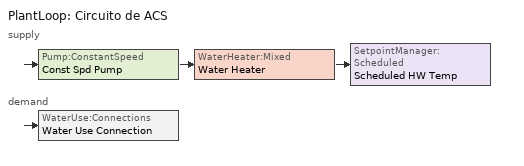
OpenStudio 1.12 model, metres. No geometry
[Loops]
PlantLoop 'Circuito de ACS'
 supply: Pump:ConstantSpeed 'Const Spd Pump' > WaterHeater:Mixed 'Water Heater' > SetpointManager:Scheduled 'Scheduled HW Temp'
 demand: WaterUse:Connections 'Water Use Connection'
[Site]
D3_peninsula: Latitude {deg}=40.68; Longitude {deg}=-4.13; Time Zone {hr}=1; Elevation {m}=667; Terrain=City
[Building]
CTE_Plantilla: North Axis {deg}=0; Nominal Floor to Floor Height {m}=3.5; Standards Number of Stories=4; Standards Number of Above Ground Stories=4; Standards Number of Living Units=16; Nominal Floor to Ceiling Height {m}=2.5
[ClimateZones]
Climate Zone Institution Name 1=ASHRAE; Climate Zone Document Name 1=ANSI/ASHRAE Standard 169; Climate Zone Document Year 1=2006; Climate Zone Institution Name 2=CEC; Climate Zone Document Name 2=California Climate Zone Descriptions; Climate Zone Document Year 2=1995
[SizingPeriod:DesignDay] Barometric Pressure {Pa}=100965; Wind Speed {m/s}=2.8; Wind Direction {deg}=0; Rain Indicator=0; Snow Indicator=0; Day of Month=15; Humidity Indicating Type=DewPoint; Dry-Bulb Temperature Range Modifier Type=DefaultMultipliers; Solar Model Indicator=ASHRAEClearSky
Name | Maximum Dry-Bulb Temperature {C} | Daily Dry-Bulb Temperature Range {deltaC} | Humidity Indicating Conditions at Maximum Dry-Bulb | Sky Clearness | Month | Day Type | Daylight Saving Time Indicator
Winter 0.4% Dry Bulb Temperature | 6.7 | 9.8 | -4.9 | 0 | 1 | WinterDesignDay | 0
Summer 99.6% Dry Bulb Temperature | 34.1 | 12.6 | 10.7 | 1 | 7 | SummerDesignDay | 1
[WindowMaterial:SimpleGlazingSystem]
CTE_2013_soloVidrio_zona D_2.61: U-Factor {W/m2-K}=2.61; Solar Heat Gain Coefficient=0.75
[WindowMaterial:Shade]
CTE_Sombra estacional_Persiana: Solar Transmittance=0.7; Solar Reflectance=0.1; Visible Transmittance=0.7; Visible Reflectance=0.1; Thermal Hemispherical Emissivity=0.15; Thermal Transmittance=0.7; Thickness {m}=0.000999998; Conductivity {W/m-K}=0.1; Shade to Glass Distance {m}=0.05; Airflow Permeability=0.7
[Construction]
CTE_2013_Huecos_zona D_con_persiana: CTE_Sombra estacional_Persiana, CTE_2013_soloVidrio_zona D_2.61
[WaterUse:Equipment:Definition]
CTER24B_QACS: Peak Flow Rate {m3/s}=2.8e-005; Target Temperature Schedule=CTER24B_ACS_TemperaturaConsumo
[ShadingControl]
Shading Control 1: Shading Type=ExteriorShade; Construction with Shading=CTE_2013_Huecos_zona D_con_persiana; Shading Device Material=CTE_Sombra estacional_Persiana; Shading Control Type=OnIfScheduleAllows; Schedule=CTER24B_SombraEstacional; Shading Control Is Scheduled=Yes
[PlantLoop]
Circuito de ACS: Plant Loop Volume {m3}=Autocalculate; Load Distribution Scheme=Optimal
[Sizing:Plant]
Circuito de ACS: Loop Type=Heating; Design Loop Exit Temperature {C}=82; Loop Design Temperature Difference {deltaC}=11; Sizing Option=NonCoincident; Zone Timesteps in Averaging Window=1; Coincident Sizing Factor Mode=None
[WaterUse:Connections]
Water Use Connection: Water Use Equipment Name 17=Water Use Equipment 1
[Pump:ConstantSpeed]
Const Spd Pump: Rated Flow Rate {m3/s}=autosize; Rated Pump Head {Pa}=179352; Rated Power Consumption {W}=autosize; Motor Efficiency=0.9; Fraction of Motor Inefficiencies to Fluid Stream=0; Pump Control Type=Intermittent
[SetpointManager:Scheduled]
Scheduled HW Temp: Control Variable=Temperature; Schedule=CTER24B_ACS_TemperaturaProduccion
[WaterHeater:Mixed]
Water Heater: Tank Volume {m3}=10; Setpoint Temperature Schedule=CTER24B_ACS_TemperaturaProduccion; Deadband Temperature Difference {deltaC}=2; Maximum Temperature Limit {C}=82.22; Heater Control Type=Cycle; Heater Maximum Capacity {W}=1000000; Heater Fuel Type=DistrictHeating; Heater Thermal Efficiency=1; Off Cycle Parasitic Fuel Consumption Rate {W}=0; Off Cycle Parasitic Fuel Type=DistrictHeating; Off Cycle Parasitic Heat Fraction to Tank=0; On Cycle Parasitic Fuel Type=DistrictHeating; Ambient Temperature Indicator=Schedule; Ambient Temperature Schedule=CTER24B_ACS_TemperaturaAmbiente; Off Cycle Loss Coefficient to Ambient Temperature {W/K}=0; Off Cycle Loss Fraction to Thermal Zone=1; On Cycle Loss Coefficient to Ambient Temperature {W/K}=0; On Cycle Loss Fraction to Thermal Zone=1; Use Flow Rate Fraction Schedule=CTE_SiempreOn; Cold Water Supply Temperature Schedule=CTE_ACS_Temperatura_agua_fria; Use Side Effectiveness=1; Source Side Effectiveness=1; Use Side Design Flow Rate {m3/s}=autosize; Source Side Design Flow Rate {m3/s}=autosize; Indirect Water Heating Recovery Time {hr}=1.5
[WaterUse:Equipment]
Water Use Equipment 1: Water Use Equipment Definition=CTER24B_QACS; Flow Rate Fraction Schedule=CTER24B_ACS_Demanda
[Schedule:Ruleset]
CTE_SiempreOn: Default Day Schedule=Schedule Day 9
CTER24B_SombraEstacional: Default Day Schedule=Schedule Day 23
CTER24B_ACS_Demanda: Default Day Schedule=Schedule Day 32
CTER24B_ACS_TemperaturaConsumo: Default Day Schedule=Schedule Day 76
CTER24B_ACS_TemperaturaAmbiente: Default Day Schedule=Water Heater Ambient Temperature Default
CTER24B_ACS_TemperaturaProduccion: Default Day Schedule=Hot Water Temperature Default; Summer Design Day Schedule=Hot Water Temperature Summer Design Day; Winter Design Day Schedule=Hot Water Temperature Winter Design Day
CTE_ACS_Temperatura_agua_fria: Default Day Schedule=Water Heater Ambient Temperature Default 1
[Schedule:Day]
Schedule Day 9; Schedule Day 25: 24, 0, 1
Schedule Day 23: 24, 0, 0.3
Schedule Day 24; Schedule Day 26: 24, 0, 0
Schedule Day 32: 1, 0, 0.0119, 2, 0, 0.005, 3, 0, 0.004, 5, 0, 0.002, 6, 0, 0.0059, 7, 0, 0.0267, 8, 0, 0.099, 9, 0, 0.069, 10, 0, 0.0743, 11, 0, 0.0614, 12, 0, 0.0554, 13, 0, 0.0475, 14, 0, 0.0475, 15, 0, 0.0406, 16, 0, 0.0327, 17, 0, 0.0386, 18, 0, 0.0376, 19, 0, 0.0515, 20, 0, 0.0693, 21, 0, 0.0564, 22, 0, 0.0624, 23, 0, 0.0475, 24, 0, 0.0515
Schedule Day 76: 24, 0, 60
Water Heater Ambient Temperature Default; Water Heater Ambient Temperature Default 1: 24, 0, 22
Hot Water Temperature Default; Hot Water Temperature Summer Design Day; Hot Water Temperature Winter Design Day: 24, 0, 67
Schedule Day 1; Schedule Day 62; Schedule Day 97; Schedule Day 98; Schedule Day 99; Schedule Day 100; Schedule Day 101; Schedule Day 102; Schedule Day 103; Schedule Day 104; Schedule Day 105; Schedule Day 106: 24, 0, -99
[Schedule:Rule] Apply Sunday=Yes; Apply Monday=Yes; Apply Tuesday=Yes; Apply Wednesday=Yes; Apply Thursday=Yes; Apply Friday=Yes; Apply Saturday=Yes; Date Specification Type=DateRange; Start Day=1
Name | Schedule Ruleset | Rule Order | Day Schedule | Start Month | End Month | End Day
Schedule Rule 13 | CTER24B_SombraEstacional | 2 | Schedule Day 24 | 10 | 12 | 31
Schedule Rule 14 | CTER24B_SombraEstacional | 1 | Schedule Day 25 | 6 | 9 | 30
Schedule Rule 15 | CTER24B_SombraEstacional | 0 | Schedule Day 26 | 1 | 5 | 31
diciembre | CTE_ACS_Temperatura_agua_fria | 11 | Schedule Day 1 | 12 | 12 | 31
noviembre | CTE_ACS_Temperatura_agua_fria | 10 | Schedule Day 62 | 11 | 11 | 30
octubre | CTE_ACS_Temperatura_agua_fria | 9 | Schedule Day 97 | 10 | 10 | 31
septiembre | CTE_ACS_Temperatura_agua_fria | 8 | Schedule Day 98 | 9 | 9 | 30
agosto | CTE_ACS_Temperatura_agua_fria | 7 | Schedule Day 99 | 8 | 8 | 31
julio | CTE_ACS_Temperatura_agua_fria | 6 | Schedule Day 100 | 7 | 7 | 31
junio | CTE_ACS_Temperatura_agua_fria | 5 | Schedule Day 101 | 6 | 6 | 30
mayo | CTE_ACS_Temperatura_agua_fria | 4 | Schedule Day 102 | 5 | 5 | 31
abril | CTE_ACS_Temperatura_agua_fria | 3 | Schedule Day 103 | 4 | 4 | 30
marzo | CTE_ACS_Temperatura_agua_fria | 2 | Schedule Day 104 | 3 | 3 | 31
febrero | CTE_ACS_Temperatura_agua_fria | 1 | Schedule Day 105 | 2 | 2 | 28
enero | CTE_ACS_Temperatura_agua_fria | 0 | Schedule Day 106 | 1 | 1 | 31
